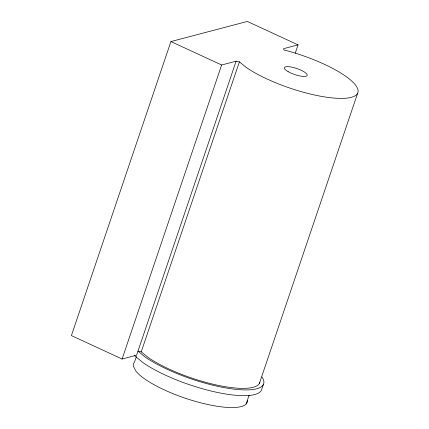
<?xml version="1.0" encoding="UTF-8"?>
<svg xmlns="http://www.w3.org/2000/svg" width="429" height="429" viewBox="0 0 429 429"><rect width="100%" height="100%" fill="white"/><g stroke="black" fill="none" stroke-linecap="round" stroke-linejoin="round"><path stroke-width="0.64" d="M298.048 44.873L247.335 21.45L170.919 41.565L71.396 335.591L122.109 359.019L136.604 355.201L236.127 61.175L239.398 61.846L246.149 67.369A65.701 17.45 18.7 0 0 353.416 96.632A65.701 17.45 18.7 0 0 287.344 50.842L284.078 50.08L283.521 48.697L298.048 44.873L295.259 53.116M122.109 359.019L221.632 64.993L236.127 61.175M136.438 356.488L134.508 362.189A60.006 15.937 18.7 0 0 133.328 366.184L136.036 371.326A60.006 15.937 18.7 0 0 199.641 402.541A60.006 15.937 18.7 0 0 247.383 400.665M259.84 382.223A65.701 17.45 18.7 0 1 215.744 384.84A65.701 17.45 18.7 0 1 147.994 357.352L141.243 351.828L239.398 61.846M246.133 404.016L249.136 395.152M259.448 383.29L357.604 93.308M263.358 384.534L261.411 390.288A69.691 18.506 18.7 0 1 212.972 391.457A69.691 18.506 18.7 0 1 143.184 362.773L134.502 355.668M141.243 351.828L137.972 351.158L145.131 357.019A69.691 18.506 18.7 0 0 226.415 388.036A69.691 18.506 18.7 0 0 261.974 376.941M170.919 41.565L221.632 64.993M288.122 71.643A12.023 3.191 18.7 0 0 306.966 75.729A12.023 3.191 18.7 0 0 292.251 67.246A12.023 3.191 18.7 0 0 288.122 71.643"/></g></svg>
